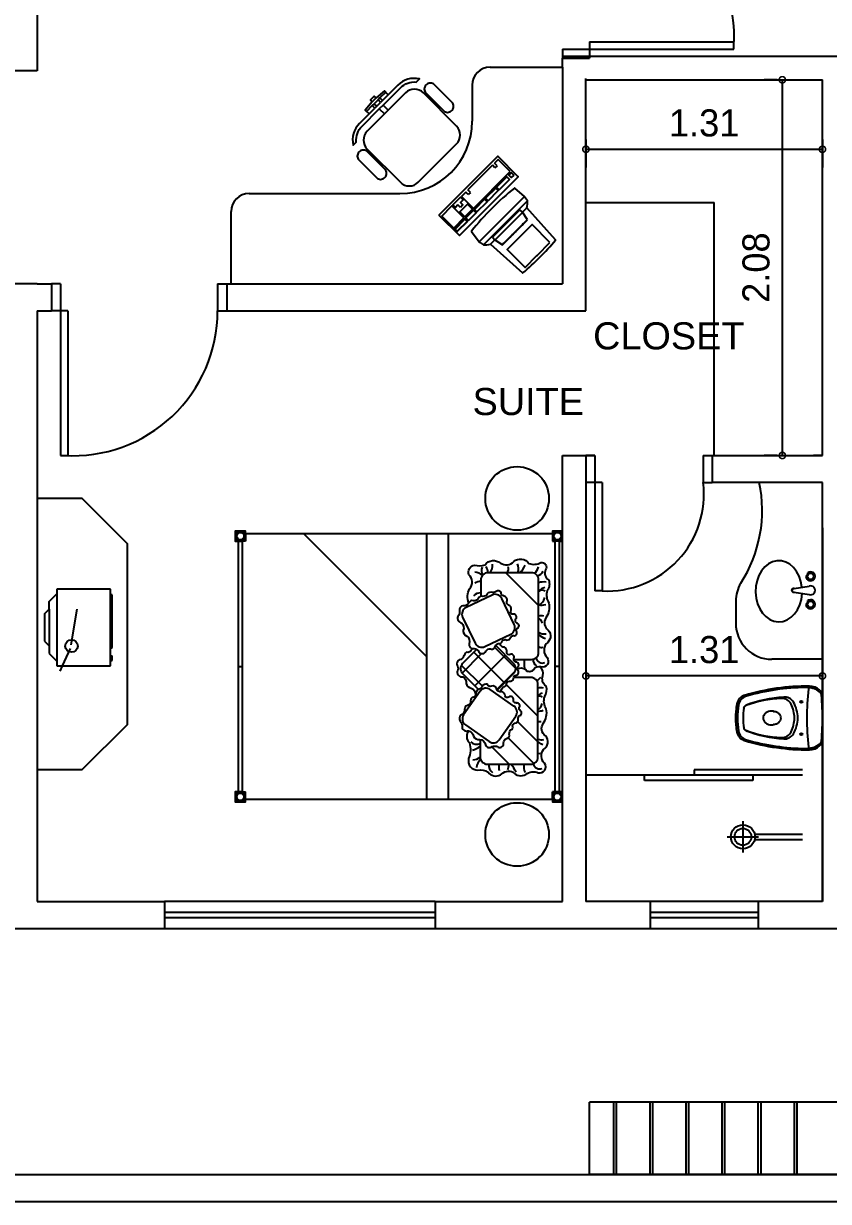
# Model space of a CAD drawing. Extents: x 130 to 509, y 87 to 225.
# Drawn here: x 335.22 to 339.68, y 135.58 to 142.11 of the extents above; entities that cross this region are included whole.
import ezdxf

# ---------------------------------------------------------------- set-up
doc = ezdxf.new("R2010")
doc.units = 0
doc.header["$LTSCALE"] = 7
doc.layers.get('0').update_dxf_attribs({"linetype": 'CONTINUOUS'})
doc.layers.get('DEFPOINTS').update_dxf_attribs({"linetype": 'CONTINUOUS'})
for name, color, linetype in [('01', 7, 'CONTINUOUS'), ('02', 2, 'CONTINUOUS'), ('03', 3, 'CONTINUOUS'), ('06', 6, 'CONTINUOUS'), ('20', 2, 'CONTINUOUS')]:
    doc.layers.add(name, color=color, linetype=linetype)
doc.styles.add('ARIAL', font='arial.ttf', dxfattribs={"height": 0.075})
doc.dimstyles.get("Standard").update_dxf_attribs({"dimtxt": 0.18, "dimasz": 0.18, "dimexe": 0.18, "dimexo": 0.0625, "dimgap": 0.09, "dimtad": 0, "dimtih": 1, "dimtoh": 1, "dimdec": 4, "dimzin": 0, "dimdsep": 46, "dimtxsty": 'Standard', "dimcen": 0.09, "dimadec": 0, "dimazin": 0, "dimtfac": 1, "dimtdec": 4, "dimtofl": 0, "dimtmove": 0, "dimatfit": 3, "dimfxl": 1, "dimtolj": 1, "dimtzin": 0, "dimarcsym": 0})

# ---------------------------------------------------------------- blocks, each defined once
blk = doc.blocks.new('_DOTSMALL')
at = {"color": 0, "linetype": 'ByBlock', "const_width": 0.5}
blk.add_lwpolyline([(-0.0625, 0, 1), (0.0625, 0, 1)], format="xyb", close=True, dxfattribs=at)
blk = doc.blocks.new('*D22')
at = {"color": 0, "linetype": 'ByBlock'}
for p, q in [((312.2285, 141.7941), (312.1564, 141.7941)), ((312.2564, 141.7941), (312.2564, 139.7141)), ((312.2285, 139.7141), (312.1564, 139.7141))]:
    blk.add_line(p, q, dxfattribs=at)
at = {"layer": 'DEFPOINTS', "color": 0, "linetype": 'ByBlock'}
for p in [(312.4785, 141.7941), (312.2564, 139.7141), (312.4785, 139.7141)]:
    blk.add_point(p, dxfattribs=at)
at = {"color": 0, "linetype": 'ByBlock', "xscale": 0.07, "yscale": 0.07, "zscale": 0.07}
for p, rotation in [((312.2564, 141.7941), 90), ((312.2564, 139.7141), 270)]:
    blk.add_blockref('_DOTSMALL', p, dxfattribs=dict(at, rotation=rotation))
at = {"color": 7, "linetype": 'ByBlock', "insert": (312.1114, 140.7541), "char_height": 0.15, "attachment_point": 5, "rotation": 90}
blk.add_mtext('\\A1;2.08', dxfattribs=at)
blk = doc.blocks.new('*X8')
at = {"color": 0}
for p, q in [((8.5101, 8.6868), (8.6556, 8.8324)), ((8.8, 8.7009), (8.6711, 8.8298)), ((8.5421, 8.5421), (8.7542, 8.7542)), ((8.7753, 8.5488), (8.5632, 8.7609)), ((8.6867, 8.4606), (8.5521, 8.5953)), ((8.632, 8.4553), (8.7779, 8.6011))]:
    blk.add_line(p, q, dxfattribs=at)
blk = doc.blocks.new('*X7')
at = {"color": 0}
for p, q in [((8.7679, 8.7679), (8.986, 8.986)), ((9.0222, 8.8454), (9.1628, 8.986)), ((9.1344, 8.7809), (9.312, 8.9584)), ((9.1968, 8.6665), (9.3173, 8.7869))]:
    blk.add_line(p, q, dxfattribs=at)
blk = doc.blocks.new('*D21')
at = {"color": 0, "linetype": 'ByBlock'}
for p, q in [((311.1685, 139.3141), (311.1685, 138.3934)), ((312.4785, 139.3141), (312.4785, 138.3934)), ((312.4785, 138.4934), (311.1685, 138.4934))]:
    blk.add_line(p, q, dxfattribs=at)
at = {"layer": 'DEFPOINTS', "color": 0, "linetype": 'ByBlock'}
for p in [(311.1685, 139.5641), (312.4785, 139.5641), (311.1685, 138.4934)]:
    blk.add_point(p, dxfattribs=at)
at = {"color": 0, "linetype": 'ByBlock', "xscale": 0.07, "yscale": 0.07, "zscale": 0.07, "rotation": 180}
blk.add_blockref('_DOTSMALL', (311.1685, 138.4934), dxfattribs=at)
at = {"color": 0, "linetype": 'ByBlock', "xscale": 0.07, "yscale": 0.07, "zscale": 0.07}
blk.add_blockref('_DOTSMALL', (312.4785, 138.4934), dxfattribs=at)
at = {"color": 7, "linetype": 'ByBlock', "insert": (311.8235, 138.6384), "char_height": 0.15, "attachment_point": 5}
blk.add_mtext('\\A1;1.31', dxfattribs=at)
blk = doc.blocks.new('*D20')
at = {"color": 0, "linetype": 'ByBlock'}
for p, q in [((311.1685, 141.4641), (311.1685, 141.3093)), ((312.4785, 141.4641), (312.4785, 141.3093)), ((311.1685, 141.4093), (312.4785, 141.4093))]:
    blk.add_line(p, q, dxfattribs=at)
at = {"layer": 'DEFPOINTS', "color": 0, "linetype": 'ByBlock'}
for p in [(311.1685, 141.7141), (312.4785, 141.7141), (312.4785, 141.4093)]:
    blk.add_point(p, dxfattribs=at)
at = {"color": 0, "linetype": 'ByBlock', "xscale": 0.07, "yscale": 0.07, "zscale": 0.07, "rotation": 180}
blk.add_blockref('_DOTSMALL', (311.1685, 141.4093), dxfattribs=at)
at = {"color": 0, "linetype": 'ByBlock', "xscale": 0.07, "yscale": 0.07, "zscale": 0.07}
blk.add_blockref('_DOTSMALL', (312.4785, 141.4093), dxfattribs=at)
at = {"color": 7, "linetype": 'ByBlock', "insert": (311.8235, 141.5543), "char_height": 0.15, "attachment_point": 5}
blk.add_mtext('\\A1;1.31', dxfattribs=at)

msp = doc.modelspace()

# ---------------------------------------------------------------- hatches: boundary and pattern name
at = {"layer": '20'}
h = msp.add_hatch(dxfattribs=at)
h.set_pattern_fill('ANSI34', color=256, scale=0.8, angle=270, style=0)
h.set_pattern_definition([(315, (535.962, -9.638), (10.7763, 10.7763), []), (315, (535.962, -13.23), (10.7763, 10.7763), []), (315, (535.962, -16.822), (10.7763, 10.7763), []), (315, (535.962, -20.414), (10.7763, 10.7763), [])])
h.paths.add_polyline_path([(337.4544, 139.2799), (336.4504, 139.2799), (336.4504, 139.2399), (336.4344, 139.2399), (336.4344, 137.8519), (336.4504, 137.8519), (336.4504, 137.8119), (337.4544, 137.8119)])
h = msp.add_hatch(dxfattribs=at)
h.set_pattern_fill('ANSI34', color=256, angle=90, style=0)
h.set_pattern_definition([(135, (535.962, -9.638), (-13.4704, -13.4704), []), (135, (535.962, -5.147), (-13.4704, -13.4704), []), (135, (535.962, -0.657), (-13.4704, -13.4704), []), (135, (535.962, 3.833), (-13.4704, -13.4704), [])])
h.paths.add_polyline_path([(338.0744, 139.0247, 0.414214), (338.0344, 139.0647), (337.7944, 139.0647, 0.414214), (337.7544, 139.0247), (337.7544, 138.9342, -0.032613), (337.7576, 138.935, 0.221594), (337.7861, 138.9405, -0.371457), (337.8108, 138.9564, 0.209993), (337.8389, 138.9612, -0.343276), (337.8676, 138.9569, 0.416944), (337.8827, 138.9354, -0.403924), (337.9, 138.9102, 0.50955), (337.9158, 138.8821, -0.315846), (337.9201, 138.8519, 0.61809), (337.9352, 138.8354, -0.664723), (337.9489, 138.8095, 0.550738), (337.9582, 138.7843, -0.511586), (337.9618, 138.7606, 0.394143), (337.951, 138.7412, -0.523802), (337.9417, 138.716, 0.280529), (337.9201, 138.7088, -0.422858), (337.8978, 138.6923, 0.3462), (337.8727, 138.6872, -0.287462), (337.8627, 138.6736, 0.482435), (337.8857, 138.6526, -0.315846), (337.898, 138.6247, 0.61809), (337.917, 138.6128, -0.664723), (337.9372, 138.5916, 0.111172), (337.9361, 138.5847), (338.0344, 138.5847, 0.414214), (338.0744, 138.6247)])

# ---------------------------------------------------------------- linework, layer by layer
at = {"layer": '03'}
for p, q in [((337.5014, 137.1841), (336.0014, 137.1841)), ((337.5014, 137.1541), (336.0014, 137.1541)), ((339.2914, 137.1841), (338.6914, 137.1841)), ((339.2914, 137.1541), (338.6914, 137.1541))]:
    msp.add_line(p, q, dxfattribs=at)
at = {"layer": '06'}
for p, q in [((335.2964, 143.9741), (335.2964, 141.8441)), ((335.2964, 141.9941), (335.2964, 141.8441)), ((335.2964, 141.9941), (335.2964, 141.8441)), ((338.2064, 141.9241), (339.8464, 141.9241)), ((335.2964, 141.8441), (335.1464, 141.8441)), ((338.2064, 141.8641), (338.2064, 140.6641)), ((338.3364, 140.5141), (338.3364, 141.8003)), ((338.3364, 141.7941), (339.6464, 141.7941)), ((339.6464, 139.7141), (339.6464, 141.7941)), ((335.2964, 140.6641), (335.1464, 140.6641)), ((335.2964, 140.6641), (335.3765, 140.6641)), ((335.2964, 140.6641), (335.2964, 140.6641)), ((335.3765, 140.6641), (335.3765, 140.5141)), ((335.3765, 140.6641), (335.3765, 140.5141)), ((336.3465, 140.6641), (338.2064, 140.6641)), ((335.2964, 140.5141), (335.2964, 137.2441)), ((335.2964, 140.5141), (335.3765, 140.5141)), ((335.3265, 140.5141), (335.3765, 140.5141)), ((336.3465, 140.5141), (338.2064, 140.5141)), ((338.2064, 137.2441), (338.2064, 139.7141)), ((338.3364, 139.5641), (338.3364, 137.2441)), ((339.6464, 137.2441), (339.6464, 139.5641)), ((339.6464, 138.4441), (339.6464, 137.2441)), ((335.2964, 137.2441), (336.0014, 137.2441)), ((336.0014, 137.2441), (336.0014, 137.0941)), ((337.5014, 137.2441), (338.2064, 137.2441)), ((337.5014, 137.2441), (337.5014, 137.0941)), ((338.6914, 137.2441), (338.3364, 137.2441)), ((338.6914, 137.2441), (338.6914, 137.0941)), ((339.2914, 137.2441), (339.2914, 137.0941)), ((339.6464, 137.2441), (339.2914, 137.2441)), ((336.0014, 137.0941), (332.2264, 137.0941)), ((338.6914, 137.0941), (337.5014, 137.0941)), ((339.8657, 137.0941), (339.2914, 137.0941))]:
    msp.add_line(p, q, dxfattribs=at)
at = {"layer": '20'}
for p, q in [((338.3564, 142.0041), (338.3564, 141.9141)), ((338.3564, 142.0041), (339.1564, 142.0041)), ((339.1564, 141.9641), (339.1564, 142.0041)), ((338.2064, 141.9641), (338.2064, 141.9141)), ((338.2064, 141.9641), (339.1564, 141.9641)), ((338.2064, 141.8641), (338.2064, 141.9141)), ((338.2064, 141.8641), (338.2064, 141.9141)), ((338.2064, 141.9141), (338.3564, 141.9141)), ((338.2064, 141.9141), (338.3564, 141.9141)), ((337.8064, 141.8641), (338.2064, 141.8641)), ((337.7064, 141.7641), (337.7064, 141.5641)), ((337.1742, 141.6933), (337.153, 141.672)), ((337.1672, 141.6367), (337.153, 141.6508)), ((337.1778, 141.6473), (337.1636, 141.6614)), ((337.1778, 141.6473), (337.1672, 141.6367)), ((337.1955, 141.6933), (337.1848, 141.6826)), ((337.199, 141.6685), (337.1848, 141.6826)), ((337.2096, 141.6791), (337.1955, 141.6933)), ((337.2096, 141.6791), (337.199, 141.6685)), ((337.8185, 141.3205), (337.682, 141.184)), ((337.8326, 141.3063), (337.8185, 141.3205)), ((337.851, 141.353), (337.8298, 141.3318)), ((337.844, 141.3177), (337.8298, 141.3318)), ((337.844, 141.3177), (337.8326, 141.3063)), ((337.9174, 141.2866), (337.851, 141.353)), ((337.7131, 141.0823), (337.9174, 141.2866)), ((336.4715, 141.1641), (337.3064, 141.1641)), ((337.6707, 141.1727), (337.6467, 141.1487)), ((337.7131, 141.0823), (337.6467, 141.1487)), ((337.6849, 141.1586), (337.6707, 141.1727)), ((337.6962, 141.1699), (337.682, 141.184)), ((337.6962, 141.1699), (337.6849, 141.1586)), ((337.7459, 140.896), (337.997, 141.147)), ((337.7686, 140.8804), (338.0125, 141.1243)), ((336.3715, 140.6641), (336.3715, 141.0641)), ((337.6411, 141.0878), (337.6275, 141.1014)), ((337.9701, 141.0748), (337.8181, 140.9228)), ((337.8336, 140.9087), (337.9842, 141.0593)), ((337.9842, 141.0607), (337.9701, 141.0748)), ((337.9842, 141.0607), (338.009, 141.0855)), ((338.0125, 141.0183), (337.9844, 141.0604)), ((338.3364, 141.1141), (339.0464, 141.1141)), ((339.0464, 139.7141), (339.0464, 141.1141)), ((338.009, 141.0148), (338.0125, 141.0183)), ((337.9316, 140.9394), (337.9307, 140.9403)), ((337.8075, 140.8839), (337.8322, 140.9087)), ((337.8181, 140.9228), (337.8322, 140.9087)), ((337.8326, 140.9085), (337.8747, 140.8804)), ((337.8747, 140.8804), (337.8782, 140.8839)), ((338.0673, 140.8235), (338.1373, 140.8935)), ((338.0645, 140.8207), (338.0673, 140.8235)), ((335.4265, 140.6641), (335.3765, 140.6641)), ((335.4265, 140.6641), (335.4265, 139.7141)), ((336.2965, 140.6641), (336.3465, 140.6641)), ((336.2965, 140.6641), (336.2965, 140.5141)), ((336.3465, 140.6641), (336.3965, 140.6641)), ((336.3465, 140.6641), (336.3465, 140.5141)), ((335.4665, 140.5141), (335.3765, 140.5141)), ((335.4665, 140.5141), (335.4665, 139.7141)), ((336.2965, 140.5141), (336.3465, 140.5141)), ((336.6464, 140.5141), (338.3364, 140.5141)), ((335.4265, 139.7141), (335.4665, 139.7141)), ((338.2064, 139.7141), (338.3864, 139.7141)), ((338.3364, 139.7141), (338.3364, 139.5641)), ((338.3364, 139.7141), (338.3364, 139.5641)), ((338.3864, 139.7141), (338.3364, 139.7141)), ((338.3864, 139.7141), (338.3864, 138.9641)), ((338.9864, 139.7141), (339.6464, 139.7141)), ((338.9864, 139.7141), (338.9864, 139.5641)), ((338.9864, 139.7141), (339.0364, 139.7141)), ((339.0364, 139.7141), (339.0364, 139.5641)), ((339.6464, 139.7141), (339.5964, 139.7141)), ((338.4264, 139.5641), (338.3364, 139.5641)), ((338.4264, 139.5641), (338.3364, 139.5641)), ((338.4264, 139.5641), (338.4264, 138.9641)), ((338.9864, 139.5641), (339.0364, 139.5641)), ((339.6464, 139.5641), (339.0364, 139.5641)), ((339.6464, 139.5641), (339.5964, 139.5641)), ((339.6464, 139.5641), (339.5964, 139.5641)), ((336.4104, 139.2399), (336.4344, 139.2399)), ((336.4344, 137.8519), (336.4344, 139.2399)), ((336.4504, 139.2799), (336.4504, 139.2399)), ((337.4544, 137.8119), (337.4544, 139.2799)), ((337.5744, 137.8119), (337.5744, 139.2799)), ((338.1504, 139.2799), (338.1504, 139.2399)), ((338.1904, 139.2399), (338.1664, 139.2399)), ((338.1664, 137.8519), (338.1664, 139.2399)), ((335.7037, 138.9742), (335.4062, 138.9742)), ((335.4062, 138.9742), (335.4062, 138.9487)), ((335.7037, 138.9453), (335.7037, 138.9742)), ((339.4829, 138.9763), (339.49, 138.9775)), ((339.49, 138.9775), (339.5723, 138.9912)), ((335.3637, 138.9062), (335.4062, 138.9487)), ((335.3637, 138.8637), (335.3637, 138.9062)), ((335.4062, 138.9487), (335.4062, 138.5747)), ((335.7037, 138.6478), (335.7037, 138.9453)), ((335.7037, 138.9453), (335.7045, 138.9453)), ((335.7122, 138.6554), (335.7122, 138.9376)), ((338.4264, 138.9641), (338.3864, 138.9641)), ((339.1664, 138.9063), (339.1664, 138.7856)), ((339.4829, 138.9587), (339.49, 138.9575)), ((339.49, 138.9575), (339.5723, 138.9439)), ((335.3382, 138.8382), (335.3637, 138.8637)), ((335.3637, 138.8637), (335.3637, 138.6597)), ((335.4854, 138.6664), (335.5186, 138.8636)), ((335.3382, 138.8382), (335.3382, 138.6852)), ((335.3382, 138.6852), (335.3637, 138.6597)), ((335.3637, 138.6597), (335.3637, 138.6172)), ((335.4799, 138.6461), (335.4358, 138.5492)), ((335.7037, 138.6053), (335.7037, 138.6478)), ((335.7037, 138.6478), (335.7045, 138.6478)), ((335.3637, 138.6172), (335.4062, 138.5747)), ((335.7037, 138.6053), (335.7122, 138.6053)), ((335.7037, 138.5798), (335.7037, 138.6053)), ((335.7037, 138.5798), (335.7122, 138.5798)), ((335.7037, 138.5492), (335.7037, 138.5798)), ((335.7122, 138.5798), (335.7122, 138.6053)), ((339.6464, 138.5856), (339.3664, 138.5856)), ((335.4062, 138.5747), (335.4062, 138.5492)), ((335.4062, 138.5492), (335.7037, 138.5492)), ((335.4358, 138.5492), (335.4228, 138.5207)), ((336.4104, 138.5459), (336.4344, 138.5459)), ((338.1904, 138.5459), (338.1664, 138.5459)), ((337.7506, 138.4088), (337.7509, 138.4085)), ((338.6602, 137.9441), (338.3364, 137.9441)), ((339.5364, 137.9441), (338.6602, 137.9441)), ((338.6602, 137.9141), (338.6602, 137.9441)), ((339.5364, 137.9741), (338.9364, 137.9741)), ((338.9364, 137.9741), (338.9364, 137.9441)), ((339.2602, 137.9441), (339.2602, 137.9141)), ((339.2602, 137.9141), (338.6602, 137.9141)), ((336.4344, 137.8519), (336.4104, 137.8519)), ((336.4504, 137.8119), (336.4504, 137.8519)), ((338.1504, 137.8119), (338.1504, 137.8519)), ((338.1904, 137.8519), (338.1664, 137.8519)), ((339.2061, 137.6895), (339.2061, 137.5163)), ((339.1195, 137.6029), (339.2927, 137.6029)), ((339.271, 137.6179), (339.5364, 137.6179)), ((339.271, 137.5879), (339.5364, 137.5879)), ((337.5014, 137.2441), (336.0014, 137.2441)), ((339.2914, 137.2441), (338.6914, 137.2441)), ((337.5014, 137.0941), (336.0014, 137.0941)), ((339.2914, 137.0941), (338.6914, 137.0941)), ((346.7364, 136.1341), (338.3564, 136.1341)), ((338.3564, 135.7341), (338.3564, 136.1341)), ((338.3564, 135.7341), (338.3564, 136.1341)), ((338.4914, 135.7341), (338.4914, 136.1341)), ((338.5064, 135.7341), (338.5064, 136.1341)), ((338.6914, 135.7341), (338.6914, 136.1341)), ((338.7064, 135.7341), (338.7064, 136.1341)), ((338.8914, 135.7341), (338.8914, 136.1341)), ((338.9064, 135.7341), (338.9064, 136.1341)), ((339.0914, 135.7341), (339.0914, 136.1341)), ((339.1064, 135.7341), (339.1064, 136.1341)), ((339.2914, 135.7341), (339.2914, 136.1341)), ((339.3064, 135.7341), (339.3064, 136.1341)), ((339.4914, 135.7341), (339.4914, 136.1341)), ((339.5064, 135.7341), (339.5064, 136.1341)), ((323.8064, 135.7341), (348.5564, 135.7341)), ((348.5564, 135.7341), (338.3564, 135.7341)), ((323.6564, 135.5841), (348.7064, 135.5841))]:
    msp.add_line(p, q, dxfattribs=at)
for points in [[(337.2202, 141.6049), (337.1247, 141.5094, 0.414214), (337.1247, 141.4104), (337.3086, 141.2266, 0.414214), (337.4076, 141.2266), (337.6197, 141.4387, 0.414214), (337.6197, 141.5377), (337.4359, 141.7215, 0.414214), (337.3369, 141.7215), (337.2414, 141.6261), (337.2131, 141.6544), (337.3086, 141.7498, -0.223888), (337.3969, 141.7815), (337.4143, 141.799, 0.255924), (337.2945, 141.764), (337.2414, 141.7109), (337.2202, 141.7321), (337.1742, 141.6933), (337.1636, 141.7039), (337.1424, 141.6826), (337.153, 141.672), (337.1141, 141.6261), (337.1354, 141.6049), (337.0823, 141.5518, 0.255924), (337.0473, 141.4319), (337.0647, 141.4494, -0.223888), (337.0965, 141.5377), (337.1919, 141.6331)], [(337.45, 141.7215), (337.549, 141.6225, 0.414214), (337.5914, 141.6225), (337.595, 141.6261, 0.414214), (337.595, 141.6685), (337.496, 141.7675, 0.414214), (337.4536, 141.7675), (337.45, 141.764, 0.414214)], [(337.0823, 141.3963), (337.0788, 141.3927, 0.414214), (337.0788, 141.3503), (337.1778, 141.2513, 0.414214), (337.2202, 141.2513), (337.2237, 141.2548, 0.414214), (337.2237, 141.2973), (337.1247, 141.3963, 0.414214)], [(337.9598, 141.2584), (337.8495, 141.3687, 0.414214), (337.8467, 141.3687), (337.5243, 141.0462, 0.414214), (337.5243, 141.0434), (337.6346, 140.9331, 0.414214), (337.6374, 140.9331), (337.9598, 141.2555, 0.414214)], [(337.6536, 138.8189), (337.7228, 138.6746, 0.414214), (337.7762, 138.6559), (337.9204, 138.7251, 0.414214), (337.9392, 138.7785), (337.87, 138.9227, 0.414214), (337.8166, 138.9415), (337.6724, 138.8723, 0.414214)], [(337.8558, 138.1399), (337.9476, 138.271, 0.414214), (337.9378, 138.3267), (337.8067, 138.4185, 0.414214), (337.751, 138.4087), (337.6592, 138.2776, 0.414214), (337.6691, 138.2219), (337.8001, 138.1301, 0.414214)]]:
    msp.add_lwpolyline(points, format="xyb", close=True, dxfattribs=at)
for points in [[(337.2273, 141.7251), (337.1955, 141.6933)], [(337.153, 141.6508), (337.1212, 141.619)], [(337.1636, 141.6614), (337.153, 141.6508)], [(337.1848, 141.6826), (337.1636, 141.6614)], [(337.6275, 141.1014), (337.6134, 141.0872), (337.5993, 141.1013), (337.6417, 141.1437), (337.6558, 141.1297), (337.6416, 141.1155), (337.6552, 141.1019), (337.6411, 141.0878)], [(338.0079, 141.0158), (338.0058, 141.0137), (338.0069, 141.0126), (338.004, 141.0098), (338.003, 141.0109), (338.0009, 141.0087), (338.0019, 141.0077), (337.9991, 141.0049), (337.998, 141.0059), (337.9959, 141.0038), (337.997, 141.0027), (337.9941, 140.9999), (337.9931, 141.001), (337.991, 140.9988), (337.992, 140.9978), (337.9892, 140.995), (337.9881, 140.996), (337.986, 140.9939), (337.9871, 140.9928), (337.9842, 140.99), (337.9832, 140.9911), (337.9811, 140.9889), (337.9821, 140.9879), (337.9793, 140.9851), (337.9782, 140.9861), (337.9761, 140.984), (337.9772, 140.9829), (337.9743, 140.9801), (337.9733, 140.9812), (337.9712, 140.979), (337.9722, 140.978), (337.9694, 140.9752), (337.9683, 140.9762), (337.9662, 140.9741), (337.9673, 140.973), (337.9644, 140.9702), (337.9634, 140.9713), (337.9613, 140.9691), (337.9623, 140.9681), (337.9595, 140.9653), (337.9584, 140.9663), (337.9563, 140.9642), (337.9574, 140.9631), (337.9545, 140.9603), (337.9535, 140.9614), (337.9514, 140.9592), (337.9524, 140.9582), (337.9496, 140.9554), (337.9485, 140.9564), (337.9464, 140.9543), (337.9475, 140.9532), (337.9446, 140.9504), (337.9436, 140.9515), (337.9415, 140.9493), (337.9425, 140.9483), (337.9397, 140.9455), (337.9386, 140.9465), (337.9365, 140.9444), (337.9376, 140.9433), (337.9347, 140.9405), (337.9337, 140.9416), (337.9316, 140.9394), (337.9326, 140.9384), (337.9298, 140.9356), (337.9287, 140.9366), (337.9266, 140.9345), (337.9277, 140.9334), (337.9248, 140.9306), (337.9238, 140.9317), (337.9217, 140.9295), (337.9227, 140.9285), (337.9199, 140.9257), (337.9188, 140.9267), (337.9167, 140.9246), (337.9178, 140.9235), (337.9149, 140.9207), (337.9139, 140.9218), (337.9118, 140.9196), (337.9128, 140.9186), (337.91, 140.9158), (337.9089, 140.9168), (337.9068, 140.9147), (337.9079, 140.9136), (337.905, 140.9108), (337.904, 140.9119), (337.9019, 140.9097), (337.9029, 140.9087), (337.9001, 140.9059), (337.899, 140.9069), (337.8969, 140.9048), (337.898, 140.9037), (337.8951, 140.9009), (337.8941, 140.902), (337.892, 140.8998), (337.893, 140.8988), (337.8902, 140.896), (337.8891, 140.897), (337.887, 140.8949), (337.8881, 140.8938), (337.8852, 140.891), (337.8842, 140.8921), (337.8821, 140.8899), (337.8831, 140.8889), (337.8803, 140.8861), (337.8792, 140.8871), (337.8771, 140.885)], [(338.1373, 140.8935), (338.0383, 140.9925), (337.9005, 140.8546), (337.9995, 140.7556), (338.0645, 140.8207)], [(336.4504, 139.2399), (336.4344, 139.2399)], [(338.1504, 139.2399), (338.1664, 139.2399)], [(337.7506, 138.4088), (337.7506, 138.4081)], [(336.4344, 137.8519), (336.4504, 137.8519)], [(338.1664, 137.8519), (338.1504, 137.8519)]]:
    msp.add_lwpolyline(points, dxfattribs=at)
for points in [[(337.2096, 141.6791), (337.2414, 141.7109, -0.255924)], [(337.1778, 141.6473), (337.199, 141.6685, -0.255924)], [(337.2131, 141.6544), (337.1919, 141.6331, 0.223888)], [(337.1354, 141.6049), (337.1672, 141.6367, -0.255924)], [(337.2414, 141.6261), (337.2202, 141.6049, 0.414214)], [(337.9969, 141.1471), (337.9424, 141.1945, 0.360911), (337.9412, 141.1945, 0.058559), (337.7019, 140.9553, 0.34187), (337.7019, 140.954), (337.7458, 140.8961, 0.079982), (337.7461, 140.8959), (337.7683, 140.8806, 0.134778), (337.7688, 140.8804, 0.079255), (337.8075, 140.8839), (337.9858, 140.725, 0.372408), (337.9871, 140.725, 0.043693), (338.1679, 140.9058, 0.372408), (338.1679, 140.9071), (338.009, 141.0855, 0.079255), (338.0125, 141.1241, 0.134778), (338.0124, 141.1246), (337.997, 141.1469, 0.062957), (337.9969, 141.1471, -0.062957), (337.997, 141.1469)], [(337.6865, 138.8976, -0.207616), (337.6914, 138.9764, 0.43175), (337.6873, 139.0538, -0.458775), (337.7192, 139.1074, 0.173719), (337.778, 139.1094, -0.423238), (337.8625, 139.1187, 0.361242), (337.9368, 139.127, -0.439402), (338.0203, 139.1167, 0.230706), (338.0873, 139.1218, -0.641938), (338.113, 139.0816, 0.35828), (338.1295, 139.0249, -0.251824), (338.1223, 138.9651, 0.23131), (338.1316, 138.897, -0.205167), (338.1141, 138.8155, 0.382818), (338.1275, 138.7474, -0.465753), (338.1161, 138.6721, 0.37309), (338.1213, 138.5958, -0.699805), (338.0873, 138.5432, 0.303606), (338.0471, 138.5298, -0.513201), (338.0027, 138.5267, 0.303131), (337.9559, 138.5311)], [(337.9361, 138.5847), (338.0344, 138.5847, 0.414214), (338.0744, 138.6247), (338.0744, 139.0247, 0.414214), (338.0344, 139.0647), (337.7944, 139.0647, 0.414214), (337.7544, 139.0247), (337.7544, 138.9342)], [(337.8511, 138.6736, 0.50546), (337.8727, 138.6872, -0.3462), (337.8978, 138.6923, 0.422858), (337.9201, 138.7088, -0.280529), (337.9417, 138.716, 0.523802), (337.951, 138.7412, -0.394143), (337.9618, 138.7606, 0.511586), (337.9582, 138.7843, -0.550738), (337.9489, 138.8095, 0.664723), (337.9352, 138.8354, -0.61809), (337.9201, 138.8519, 0.315846), (337.9158, 138.8821, -0.50955), (337.9, 138.9102, 0.403924), (337.8827, 138.9354, -0.416944), (337.8676, 138.9569, 0.343276), (337.8389, 138.9612, -0.209993), (337.8108, 138.9564, 0.371457), (337.7861, 138.9405, -0.221594), (337.7576, 138.935, 0.281917), (337.7383, 138.9179, -0.330079), (337.7048, 138.9119, 0.149681), (337.6834, 138.8932, -0.280315), (337.6554, 138.8822, 0.395478), (337.6357, 138.8559, -0.258424), (337.6274, 138.8229, 0.49816), (337.6488, 138.7866, -0.315903), (337.6565, 138.7465, 0.342874), (337.6774, 138.7141, -0.349103), (337.6889, 138.6718, 0.509036), (337.7169, 138.6455, -0.039688), (337.7308, 138.6405, -0.213394), (337.7435, 138.626, 0.582394), (337.7826, 138.631, -0.297556), (337.8071, 138.6436, 0.338095), (337.8308, 138.649, -0.217899), (337.8506, 138.6736)], [(337.7063, 138.6459, 0.068986), (337.7052, 138.6392, -0.330079), (337.6746, 138.6244, 0.149681), (337.659, 138.6006, -0.280315), (337.635, 138.5825, 0.395478), (337.6231, 138.5517, -0.258424), (337.624, 138.5178, 0.49816), (337.6544, 138.4886, -0.315903), (337.6727, 138.4521, 0.342874), (337.7015, 138.4265, -0.349103), (337.724, 138.3889, 0.02521), (337.7245, 138.3865, -0.039688)], [(337.8445, 138.4149), (337.936, 138.5063, 0.414214), (337.936, 138.5629), (337.8369, 138.662)], [(337.8797, 138.4343, 0.50546), (337.8968, 138.4533, -0.3462), (337.9196, 138.4649, 0.422858), (337.9366, 138.4869, -0.280529), (337.9555, 138.4996, 0.523802), (337.9577, 138.5264, -0.394143), (337.9628, 138.548, 0.511586), (337.953, 138.5699, -0.550738), (337.9372, 138.5916, 0.664723), (337.917, 138.6128, -0.61809), (337.898, 138.6247, 0.315846), (337.8857, 138.6526, -0.50955), (337.8629, 138.6754)], [(337.7308, 138.6405), (337.6532, 138.5629, 0.414214), (337.6531, 138.5064), (337.7409, 138.4186)], [(337.6893, 138.1898, 0.421688), (337.6912, 138.1229, -0.170798), (337.6866, 138.0355, 0.491203), (337.7376, 137.9717, -0.218539), (337.7944, 137.9611, 0.369892), (337.8637, 137.9456, -0.315467), (337.933, 137.9615, 0.372099), (338.0034, 137.9481, -0.28769), (338.0728, 137.9571, 0.699805), (338.1068, 138.0097, -0.377458), (338.1017, 138.0861, 0.465753), (338.113, 138.1614, -0.415921), (338.0996, 138.2294, 0.205167), (338.1171, 138.3109, -0.23131), (338.1079, 138.379, 0.247323), (338.1155, 138.4378, -0.35731), (338.0986, 138.4955, 0.309881), (338.0812, 138.5443)], [(337.9185, 138.1947, 0.50546), (337.9302, 138.2174, -0.3462), (337.9494, 138.2344, 0.422858), (337.9603, 138.2599, -0.280529), (337.9753, 138.277, 0.523802), (337.9707, 138.3034, -0.394143), (337.9702, 138.3256, 0.511586), (337.9552, 138.3443, -0.550738), (337.9344, 138.3614, 0.664723), (337.9096, 138.3768, -0.61809), (337.8882, 138.3835, 0.315846), (337.8693, 138.4074, -0.50955), (337.8415, 138.4237, 0.403924), (337.8139, 138.4368, -0.416944), (337.79, 138.4478, 0.343276), (337.763, 138.437, -0.209993), (337.7412, 138.4187, 0.371457), (337.7279, 138.3925, -0.221594), (337.706, 138.3734, 0.281917), (337.6979, 138.349, -0.330079), (337.6721, 138.3269, 0.149681), (337.663, 138.3, -0.280315), (337.6443, 138.2764, 0.395478), (337.6405, 138.2436, -0.258424), (337.65, 138.211, 0.49816), (337.6868, 138.1905, -0.315903), (337.7136, 138.1597, 0.342874), (337.748, 138.1422, -0.349103), (337.7793, 138.1115, 0.509036), (337.8167, 138.1028, -0.039688), (337.8312, 138.1055, -0.213394), (337.8495, 138.0994, 0.582394), (337.8807, 138.1234, -0.297556), (337.8956, 138.1467, 0.338095), (337.9133, 138.1632, -0.217899), (337.918, 138.1944)], [(337.7506, 138.1418), (337.7506, 138.0451, 0.414214), (337.7906, 138.0051), (338.0306, 138.0051, 0.414214), (338.0706, 138.0451), (338.0706, 138.4451, 0.414214), (338.0306, 138.4851), (337.9368, 138.4851)], [(337.8668, 138.4065, -0.208583), (337.8792, 138.4342)]]:
    msp.add_lwpolyline(points, format="xyb", dxfattribs=at)
for points in [[(337.8559, 141.1855), (337.9125, 141.2421), (337.8983, 141.2562), (337.8418, 141.1997)], [(337.9372, 141.2668), (337.9231, 141.2527), (337.9089, 141.2668), (337.9231, 141.281)], [(337.7944, 141.124), (337.8509, 141.1806), (337.8368, 141.1947), (337.7802, 141.1381)], [(337.7329, 141.0625), (337.7894, 141.1191), (337.7753, 141.1332), (337.7187, 141.0766)], [(337.5378, 141.0398), (337.5943, 141.0964), (337.6607, 141.03), (337.6042, 140.9734)], [(337.6657, 141.0349), (337.7081, 141.0773), (337.6798, 141.1056), (337.6374, 141.0632)], [(337.6855, 141.0151), (337.7279, 141.0575), (337.7138, 141.0717), (337.6713, 141.0292)], [(337.6805, 141.0102), (337.624, 140.9536), (337.6098, 140.9677), (337.6664, 141.0243)], [(337.6777, 141.0102), (337.624, 140.9564), (337.6126, 140.9677), (337.6664, 141.0215)], [(335.2964, 139.4753), (335.2964, 137.9753), (335.5464, 137.9753), (335.7964, 138.2253), (335.7964, 139.2253), (335.5464, 139.4753)], [(336.4104, 137.8519), (336.3944, 137.8519), (336.3944, 137.7959), (336.4504, 137.7959), (336.4504, 137.8119), (338.1504, 137.8119), (338.1504, 137.7959), (338.2064, 137.7959), (338.2064, 137.8519), (338.1904, 137.8519), (338.1904, 139.2399), (338.2064, 139.2399), (338.2064, 139.2959), (338.1504, 139.2959), (338.1504, 139.2799), (336.4504, 139.2799), (336.4504, 139.2959), (336.3944, 139.2959), (336.3944, 139.2399), (336.4104, 139.2399)], [(336.3992, 139.2447), (336.3992, 139.2911), (336.4456, 139.2911), (336.4456, 139.2447)], [(338.2016, 139.2447), (338.2016, 139.2911), (338.1552, 139.2911), (338.1552, 139.2447)], [(336.4456, 137.8007), (336.3992, 137.8007), (336.3992, 137.8471), (336.4456, 137.8471)], [(338.1552, 137.8007), (338.2016, 137.8007), (338.2016, 137.8471), (338.1552, 137.8471)]]:
    msp.add_lwpolyline(points, close=True, dxfattribs=at)
for centre, radius in [((337.9554, 139.4762), 0.1761), ((336.4224, 139.2679), 0.02), ((338.1784, 139.2679), 0.02), ((339.5804, 139.0449), 0.017), ((339.5804, 138.8902), 0.017), ((335.4873, 138.659), 0.0346), ((339.5294, 138.3502), 0.00614), ((339.5294, 138.1714), 0.00614), ((336.4224, 137.8239), 0.02), ((338.1784, 137.8239), 0.02), ((337.9554, 137.6157), 0.1761), ((339.2061, 137.6029), 0.0666), ((339.2061, 137.6029), 0.0466)]:
    msp.add_circle(centre, radius, dxfattribs=at)
for centre, radius, start, end in [((338.355, 142.0316), 0.8027, 356.60958, 91.33211), ((337.8064, 141.7641), 0.1, 90, 180), ((337.3064, 141.5641), 0.4, 270, 360), ((336.4715, 141.0641), 0.1, 90, 180), ((337.9835, 141.06), 0.001, 22.38014, 45), ((337.9835, 141.06), 0.001, 315, 22.38014), ((337.7466, 140.8967), 0.001, 217.19981, 235.49148), ((337.8329, 140.9094), 0.001, 225, 247.61986), ((337.8329, 140.9094), 0.001, 247.61986, 315), ((335.4941, 140.5151), 0.8024, 266.59898, 359.92961), ((338.4532, 139.5004), 0.5369, 267.13423, 6.81563), ((338.5743, 139.4093), 0.7385, 327.00459, 12.10106), ((337.7501, 139.1053), 0.0688, 323.86687, 5.80657), ((337.8974, 139.0867), 0.0663, 340.61291, 24.88878), ((337.9205, 139.134), 0.0841, 304.46936, 341.60248), ((337.7108, 138.9898), 0.0792, 48.81541, 82.52815), ((337.809, 139.0789), 0.051, 160.97072, 211.37971), ((337.7173, 139.063), 0.076, 1.23489, 28.40176), ((337.864, 139.0885), 0.0435, 326.90856, 12.61708), ((338.0194, 139.1065), 0.0543, 304.16522, 350.19115), ((338.0491, 139.1063), 0.0611, 287.10624, 327.09144), ((339.5485, 139.0603), 0.0177, 292.74719, 15.65624), ((339.5804, 139.0449), 0.025, 182.17183, 251.15128), ((339.5804, 139.0449), 0.025, 108.84872, 126.2316), ((339.5804, 139.0449), 0.025, 251.15128, 108.84872), ((337.7555, 138.9561), 0.061, 90.96595, 124.31174), ((338.1018, 138.9413), 0.0726, 78.9769, 112.16668), ((338.1386, 138.9008), 0.0887, 110.15982, 136.33874), ((339.3664, 138.9063), 0.2, 149.70824, 180), ((339.4866, 138.9675), 0.0106, 71.28454, 288.71546), ((339.4881, 138.9675), 0.0103, 120.80459, 239.19541), ((339.5804, 138.9675), 0.025, 251.15128, 108.84872), ((335.7045, 138.9376), 0.00765, 360, 90), ((337.7517, 138.9033), 0.0501, 86.79661, 138.82372), ((338.0933, 138.9402), 0.0276, 52.19753, 133.22215), ((338.0485, 138.9424), 0.0626, 294.48367, 345.63321), ((339.5485, 138.9056), 0.0177, 292.74719, 15.65624), ((339.5804, 138.8902), 0.025, 108.84872, 126.2316), ((339.5804, 138.8902), 0.025, 251.15128, 108.84872), ((338.0892, 138.9546), 0.0695, 257.78988, 290.5145), ((339.5804, 138.8902), 0.025, 182.17183, 251.15128), ((338.0888, 138.7281), 0.0976, 81.23696, 98.43952), ((338.0456, 138.7703), 0.0525, 16.26171, 56.60478), ((339.3664, 138.7856), 0.2, 180, 270), ((338.1069, 138.7876), 0.0617, 238.2505, 279.21941), ((338.1361, 138.7822), 0.0852, 223.68584, 253.89112), ((335.7045, 138.6554), 0.00765, 270, 360), ((337.8491, 138.637), 0.0367, 86.84101, 87.68443), ((338.0915, 138.6761), 0.0254, 227.63523, 287.64742), ((338.1158, 138.5596), 0.1221, 168.11649, 190.90239), ((338.0841, 138.5836), 0.0406, 177.01401, 236.8133), ((338.0956, 138.6012), 0.0365, 191.71189, 291.81087), ((338.0346, 138.5202), 0.0611, 299.01874, 327.09144), ((338.0874, 138.3553), 0.0726, 78.9769, 103.3324), ((338.1241, 138.3147), 0.0887, 110.15982, 127.10637), ((339.2323, 138.3273), 0.0614, 106.60114, 170.40415), ((339.5655, 137.2097), 1.2276, 89.59001, 106.60114), ((339.5655, 137.2097), 1.2199, 90.52436, 106.19572), ((339.5522, 138.2646), 0.165, 81.57167, 89.2851), ((341.0182, 138.2608), 1.4578, 173.63486, 180), ((339.5755, 138.4218), 0.00614, 81.57167, 173.63486), ((339.5743, 138.3529), 0.0844, 46.53258, 90), ((339.5522, 138.2646), 0.165, 73.97838, 81.57167), ((339.5743, 138.3422), 0.0844, 46.53258, 74.49464), ((339.6655, 138.4564), 0.0537, 231.85553, 236.36654), ((339.6655, 138.4456), 0.0537, 231.85553, 236.36654), ((339.6315, 138.4053), 0.00767, 5.71718, 56.36654), ((339.6245, 138.3878), 0.0173, 24.52369, 49.29493), ((338.1886, 138.2608), 1.4578, 0, 5.71718), ((338.0789, 138.3542), 0.0276, 52.19753, 107.36838), ((338.0341, 138.3563), 0.0626, 305.77911, 345.63321), ((339.6257, 138.2608), 0.4603, 170.40415, 180), ((339.6257, 138.2608), 0.4496, 170.88992, 180), ((339.2423, 138.3223), 0.0614, 106.19572, 170.88992), ((339.2298, 138.3103), 0.0199, 110.9188, 172.88031), ((339.2301, 138.3126), 0.0199, 110.25979, 172.53667), ((339.4418, 137.7556), 0.6138, 92.02894, 110.9188), ((339.4888, 137.6116), 0.7672, 94.24766, 110.25979), ((339.4221, 138.3115), 0.0575, 26.10896, 92.02894), ((339.4363, 138.3193), 0.0575, 30.55827, 94.24766), ((339.3188, 138.2608), 0.1726, 0, 26.10896), ((339.3372, 138.2608), 0.1726, 0, 30.55827), ((338.0747, 138.3685), 0.0695, 266.65585, 290.5145), ((339.6257, 138.2608), 0.4603, 180, 189.59585), ((339.6257, 138.2608), 0.4496, 180, 189.11008), ((339.6257, 138.2608), 0.4189, 172.53667, 180), ((339.6257, 138.2608), 0.4189, 180, 187.46333), ((339.3486, 138.2608), 0.0306, 152.00627, 180), ((339.3486, 138.2608), 0.0306, 180, 207.99373), ((339.3579, 138.2559), 0.0411, 127.92673, 152.00627), ((339.3639, 138.2481), 0.051, 107.88836, 127.92673), ((339.364, 138.2504), 0.0488, 77.77794, 108.82445), ((339.3731, 138.2945), 0.00385, 50.01374, 70.52979), ((339.378, 138.2995), 0.00319, 219.47185, 256.49014), ((339.3679, 138.2285), 0.0685, 73.27766, 82.12192), ((339.3726, 138.2444), 0.0519, 54.04569, 73.27766), ((339.3799, 138.2544), 0.0395, 29.72953, 54.04569), ((339.3911, 138.2608), 0.0266, 0, 29.72953), ((339.3911, 138.2608), 0.0266, 330.27047, 0), ((339.3188, 138.2608), 0.1726, 333.89104, 0), ((339.3372, 138.2608), 0.1726, 329.44173, 0), ((341.0182, 138.2608), 1.4578, 180, 186.36514), ((338.1886, 138.2608), 1.4578, 354.28282, 0), ((338.0743, 138.1421), 0.0976, 81.23696, 92.1555), ((339.2423, 138.1994), 0.0614, 189.11008, 253.80428), ((339.2298, 138.2114), 0.0199, 187.11969, 249.0812), ((339.2301, 138.209), 0.0199, 187.46333, 249.74021), ((339.4418, 138.7661), 0.6138, 249.0812, 267.97106), ((339.4888, 138.9101), 0.7672, 249.74021, 265.75234), ((339.3579, 138.2658), 0.0411, 207.99373, 232.07327), ((339.3639, 138.2735), 0.051, 232.07327, 252.11164), ((339.364, 138.2712), 0.0488, 251.17555, 282.22206), ((339.3731, 138.2272), 0.00385, 289.47021, 309.98626), ((339.378, 138.2222), 0.00319, 103.50986, 140.52815), ((339.3679, 138.2932), 0.0685, 277.87808, 286.72234), ((339.3726, 138.2773), 0.0519, 286.72234, 305.95431), ((339.3799, 138.2672), 0.0395, 305.95431, 330.27047), ((337.7319, 138.1627), 0.0478, 226.49243, 293.08204), ((338.0925, 138.2016), 0.0617, 249.28804, 279.21941), ((338.1216, 138.1961), 0.0852, 233.26256, 253.89112), ((339.2323, 138.1943), 0.0614, 189.59585, 253.39886), ((339.5655, 139.3119), 1.2276, 253.39886, 270.40999), ((339.5655, 139.3119), 1.2199, 253.80428, 269.47564), ((339.4221, 138.2102), 0.0575, 267.97106, 333.89104), ((339.4363, 138.2023), 0.0575, 265.75234, 329.44173), ((339.6245, 138.1338), 0.0173, 310.70507, 335.47631), ((337.6842, 138.1846), 0.1038, 282.92854, 309.82028), ((338.0771, 138.09), 0.0254, 255.27986, 287.64742), ((339.5522, 138.257), 0.165, 270.7149, 278.42833), ((339.5755, 138.0999), 0.00614, 186.36514, 278.42833), ((339.5743, 138.1688), 0.0844, 270, 313.46742), ((339.5522, 138.257), 0.165, 278.42833, 286.02162), ((339.5743, 138.1795), 0.0844, 285.50536, 313.46742), ((339.6655, 138.076), 0.0537, 123.63346, 128.14447), ((339.6655, 138.0653), 0.0537, 123.63346, 128.14447), ((339.6315, 138.1164), 0.00767, 303.63346, 354.28282), ((337.7068, 138.1065), 0.0771, 272.87426, 304.72024), ((337.8077, 137.9748), 0.0789, 133.96082, 171.23494), ((337.8391, 137.9941), 0.0398, 163.94899, 241.02627), ((337.9836, 137.9909), 0.1293, 173.68217, 189.36338), ((337.8589, 138.0021), 0.0507, 327.27249, 3.37222), ((337.7907, 137.888), 0.1746, 24.62065, 42.08541), ((338.0492, 137.9879), 0.0577, 162.68568, 209.76756), ((338.0811, 138.0151), 0.0365, 191.71189, 291.81087)]:
    msp.add_arc(centre, radius, start, end, dxfattribs=at)
msp.add_ellipse((339.4053, 138.9623), major_axis=(0, 0.1695), ratio=0.761012, start_param=-1.438066, end_param=4.641385, dxfattribs=at)

# ---------------------------------------------------------------- block references
at = {"layer": '20', "xscale": 0.8, "yscale": 0.8, "zscale": 0.8, "rotation": 270}
for name in ['*X8', '*X7']:
    msp.add_blockref(name, (330.8818, 145.4589), dxfattribs=at)

# ---------------------------------------------------------------- texts
at = {"layer": '02', "style": 'ARIAL'}
for s, p in [('CLOSET', (338.3761, 140.3014)), ('SUITE', (337.7084, 139.9378))]:
    msp.add_text(s, height=0.15, dxfattribs=at).set_placement(p)

# ---------------------------------------------------------------- dimensions: what is measured, and where the dimension line sits
at = {"layer": '01'}
dim = msp.add_linear_dim(base=(339.4243, 139.7141), p1=(339.6464, 141.7941), p2=(339.6464, 139.7141), angle=90, dimstyle='Standard', override={"dimtxt": 0.15, "dimasz": 0.07, "dimexe": 0.1, "dimexo": 0.25, "dimgap": 0.07, "dimtad": 1, "dimtih": 0, "dimtoh": 0, "dimdec": 2, "dimzin": 8, "dimblk1": 'DOTSMALL', "dimblk2": 'DOTSMALL', "dimsah": 1, "dimcen": -0.1, "dimclrt": 7, "dimtdec": 2, "dimtofl": 1}, dxfattribs=at)
dim.commit()
dim.dimension.update_dxf_attribs({"geometry": '*D22', "text_midpoint": (339.2793, 140.7541), "insert": (27.1679, 0)})
dim = msp.add_linear_dim(base=(339.6464, 141.4093), p1=(338.3364, 141.7141), p2=(339.6464, 141.7141), dimstyle='Standard', override={"dimtxt": 0.15, "dimasz": 0.07, "dimexe": 0.1, "dimexo": 0.25, "dimgap": 0.07, "dimtad": 1, "dimtih": 0, "dimtoh": 0, "dimdec": 2, "dimzin": 8, "dimblk1": 'DOTSMALL', "dimblk2": 'DOTSMALL', "dimsah": 1, "dimcen": -0.1, "dimclrt": 7, "dimtdec": 2, "dimtofl": 1}, dxfattribs=at)
dim.commit()
dim.dimension.update_dxf_attribs({"geometry": '*D20', "text_midpoint": (338.9914, 141.5543), "insert": (27.1679, 0)})
dim = msp.add_linear_dim(base=(338.3364, 138.4934), p1=(339.6464, 139.5641), p2=(338.3364, 139.5641), dimstyle='Standard', override={"dimtxt": 0.15, "dimasz": 0.07, "dimexe": 0.1, "dimexo": 0.25, "dimgap": 0.07, "dimtad": 1, "dimtih": 0, "dimtoh": 0, "dimdec": 2, "dimzin": 8, "dimblk1": 'DOTSMALL', "dimblk2": 'DOTSMALL', "dimsah": 1, "dimcen": -0.1, "dimclrt": 7, "dimtdec": 2, "dimtofl": 1}, dxfattribs=at)
dim.commit()
dim.dimension.update_dxf_attribs({"geometry": '*D21', "text_midpoint": (338.9914, 138.4934), "dimtype": 160, "insert": (27.1679, 0)})

doc.saveas('drawing.dxf')
